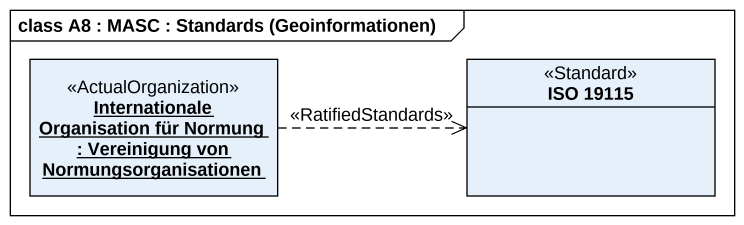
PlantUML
@startuml
mainframe class A8 : MASC : Standards (Geoinformationen)
hide circle
hide empty members
object "Internationale Organisation für Normung : Vereinigung von Normungsorganisationen" as Internationale_Organisation <<ActualOrganization>>
class "ISO 19115" as ISO_19115 <<Standard>>
Internationale_Organisation .right.> ISO_19115 : <<RatifiedStandards>>
@enduml
